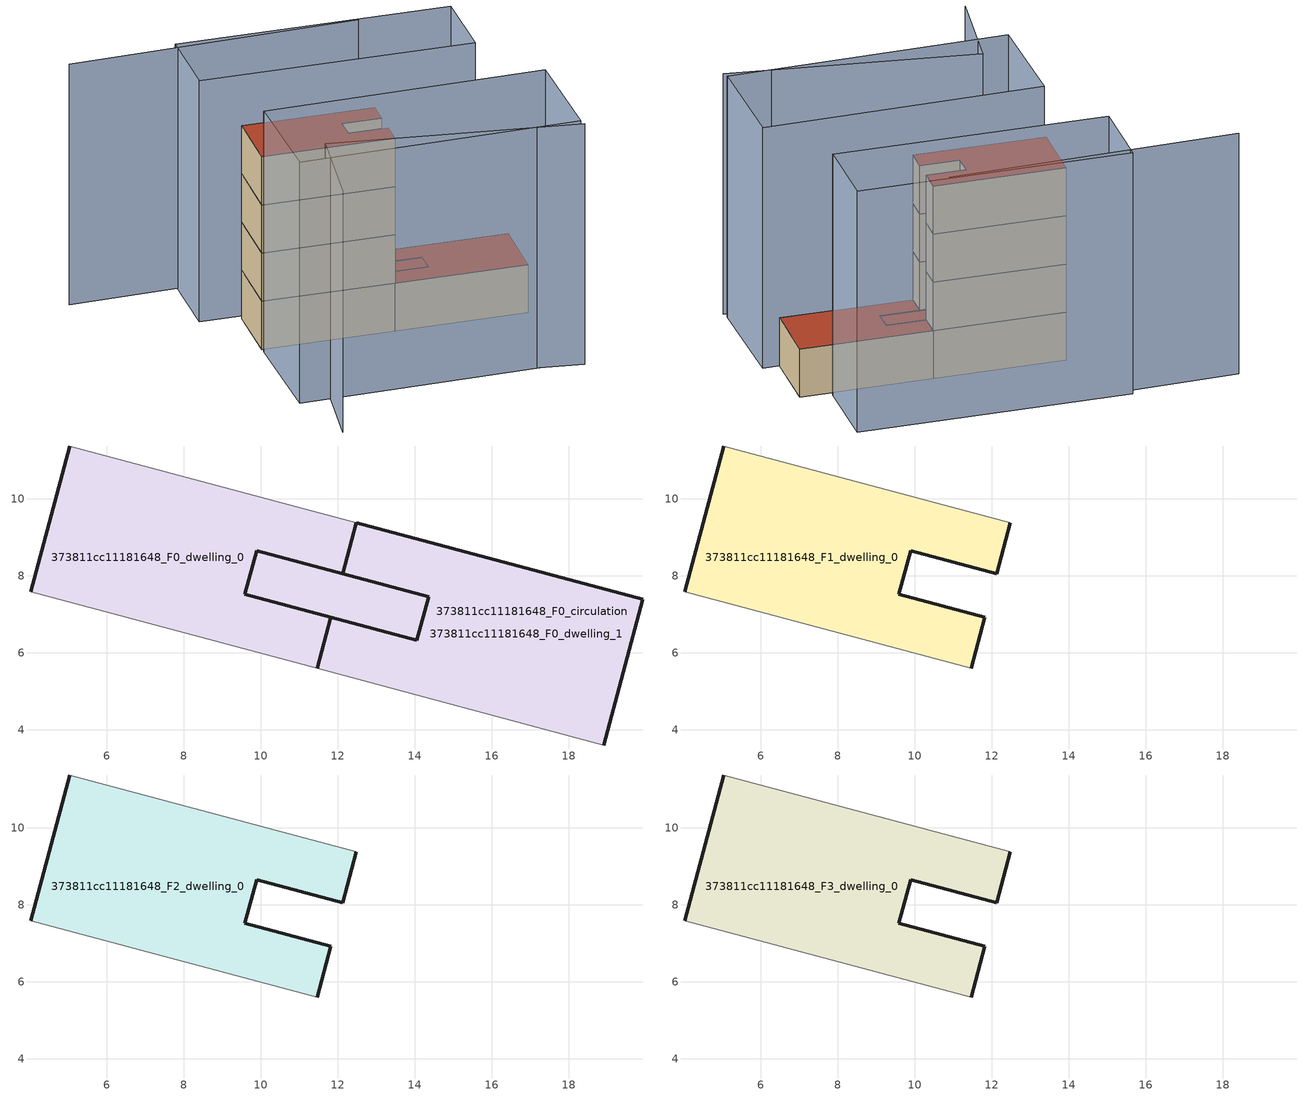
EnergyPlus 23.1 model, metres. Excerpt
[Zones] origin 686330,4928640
373811cc11181648_F0_dwelling_0
 floor ground (EU_floor_Construction): 12.48,9.38 12.12,8.06 9.89,8.65 9.59,7.52 11.82,6.92 11.46,5.59 4.03,7.58 5.04,11.37 z0; 14.35,7.46 14.05,6.33 11.82,6.92 9.59,7.52 9.89,8.65 z0
 wall outside (EU_wall_Construction): 5.04,11.37 4.03,7.58 / 11.46,5.59 11.82,6.92 9.59,7.52 9.89,8.65 12.12,8.06 12.48,9.38 z0:3
 wall adiabatic (EU_wall_Construction): 4.03,7.58 11.46,5.59 / 12.48,9.38 5.04,11.37 z0:3
 roof outside (EU_floor_Construction): 14.05,6.33 14.35,7.46 9.89,8.65 9.59,7.52 11.82,6.92 z3
373811cc11181648_F0_dwelling_1
 floor ground (EU_floor_Construction): 19.91,7.4 18.9,3.61 11.46,5.59 11.82,6.92 14.05,6.33 14.35,7.46 12.12,8.06 12.48,9.38 z0; 14.35,7.46 14.05,6.33 11.82,6.92 9.59,7.52 9.89,8.65 z0
 wall outside (EU_wall_Construction): 18.9,3.61 19.91,7.4 12.48,9.38 12.12,8.06 14.35,7.46 14.05,6.33 11.82,6.92 11.46,5.59 z0:3
 wall adiabatic (EU_wall_Construction): 11.46,5.59 18.9,3.61 z0:3
 roof outside (EU_roof_Construction): 14.05,6.33 14.35,7.46 9.89,8.65 9.59,7.52 11.82,6.92 z3; 18.9,3.61 19.91,7.4 12.48,9.38 12.12,8.06 14.35,7.46 14.05,6.33 11.82,6.92 11.46,5.59 z3
373811cc11181648_F0_circulation
 floor ground (EU_floor_Construction): 12.48,9.38 12.12,8.06 9.89,8.65 9.73,8.05 9.59,7.52 11.82,6.92 11.46,5.59 4.03,7.58 5.04,11.37 z0; 14.35,7.46 14.05,6.33 11.82,6.92 9.59,7.52 9.89,8.65 z0; 19.91,7.4 18.9,3.61 11.46,5.59 11.82,6.92 14.05,6.33 14.35,7.46 12.12,8.06 12.48,9.38 z0
 wall outside (EU_wall_Construction): 14.05,6.33 14.35,7.46 9.89,8.65 9.59,7.52 14.05,6.33 z0:3
 roof outside (EU_roof_Construction): 14.05,6.33 14.35,7.46 9.89,8.65 9.59,7.52 11.82,6.92 z3; 11.46,5.59 11.82,6.92 9.59,7.52 9.73,8.05 9.89,8.65 12.12,8.06 12.48,9.38 5.04,11.37 4.03,7.58 z3; 18.9,3.61 19.91,7.4 12.48,9.38 12.12,8.06 14.35,7.46 14.05,6.33 11.82,6.92 11.46,5.59 z3
373811cc11181648_F1_dwelling_0
 floor to 373811cc11181648_F0_dwelling_0 (EU_floor_Construction): 12.48,9.38 12.12,8.06 9.89,8.65 9.59,7.52 11.82,6.92 11.46,5.59 4.03,7.58 5.04,11.37 z3
 wall outside (EU_wall_Construction): 11.46,5.59 11.82,6.92 9.59,7.52 9.89,8.65 12.12,8.06 12.48,9.38 / 5.04,11.37 4.03,7.58 z3:6
 wall adiabatic (EU_wall_Construction): 4.03,7.58 11.46,5.59 / 12.48,9.38 5.04,11.37 z3:6
373811cc11181648_F2_dwelling_0
 floor to 373811cc11181648_F1_dwelling_0 (EU_floor_Construction): 12.48,9.38 12.12,8.06 9.89,8.65 9.59,7.52 11.82,6.92 11.46,5.59 4.03,7.58 5.04,11.37 z6
 wall outside (EU_wall_Construction): 11.46,5.59 11.82,6.92 9.59,7.52 9.89,8.65 12.12,8.06 12.48,9.38 / 5.04,11.37 4.03,7.58 z6:9
 wall adiabatic (EU_wall_Construction): 4.03,7.58 11.46,5.59 / 12.48,9.38 5.04,11.37 z6:9
373811cc11181648_F3_dwelling_0
 floor to 373811cc11181648_F2_dwelling_0 (EU_floor_Construction): 12.48,9.38 12.12,8.06 9.89,8.65 9.59,7.52 11.82,6.92 11.46,5.59 4.03,7.58 5.04,11.37 z9
 wall outside (EU_wall_Construction): 11.46,5.59 11.82,6.92 9.59,7.52 9.89,8.65 12.12,8.06 12.48,9.38 / 5.04,11.37 4.03,7.58 z9:12
 wall adiabatic (EU_wall_Construction): 4.03,7.58 11.46,5.59 / 12.48,9.38 5.04,11.37 z9:12
 roof outside (EU_roof_Construction): 11.46,5.59 11.82,6.92 9.59,7.52 9.89,8.65 12.12,8.06 12.48,9.38 5.04,11.37 4.03,7.58 z12
shading: 2.6,-3.21 4.8,2.17 / 4.8,2.17 18.28,-3.33 / 14.18,13.9 -2.22,17.77 / 3.97,7.29 19.83,3.37 / 19.83,3.37 18.27,-2.93 / 18.27,-2.93 2.41,1 / 2.41,1 3.97,7.29 / 18.23,8.15 2.85,12.26 / 2.85,12.26 4.05,16.73 / 4.05,16.73 19.43,12.62 / 19.43,12.62 18.23,8.15 z0:15
[Building]
EU S2 Campaign: North Axis=0; Terrain=City; Solar Distribution=FullExterior
[Site:Location]
Bologna: Latitude=44.5; Longitude=11.25; Time Zone=1; Elevation=37
[SizingPeriod:WeatherFileDays]
AnnualSizingPeriod: Begin Month=1; Begin Day of Month=1; End Month=12; End Day of Month=31; Day of Week for Start Day=Monday; Use Weather File Daylight Saving Period=No; Use Weather File Rain and Snow Indicators=No
[MATERIAL]
EU_InternalMass_Material: Roughness=MediumRough; Thickness=0.1; Conductivity=1; Density=1800; Specific Heat=900; Thermal Absorptance=0.9; Solar Absorptance=0.7; Visible Absorptance=0.7
[MATERIAL:NOMASS] Roughness=MediumRough; Thermal Absorptance=0.9; Solar Absorptance=0.7; Visible Absorptance=0.7
Name | Thermal Resistance
EU_wall_NoMass | 0.937881
EU_roof_NoMass | 0.548572
EU_floor_NoMass | 0.71348
[CONSTRUCTION]
EU_wall_Construction: EU_wall_NoMass
EU_roof_Construction: EU_roof_NoMass
EU_floor_Construction: EU_floor_NoMass
EU_InternalMass_Construction: EU_InternalMass_Material
[ZONE] Type=1; Multiplier=1; Ceiling Height=autocalculate; Floor Area=autocalculate; Part of Total Floor Area=Yes
Name | Volume
373811cc11181648_F0_dwelling_0 | 98.7524
373811cc11181648_F1_dwelling_0; 373811cc11181648_F2_dwelling_0; 373811cc11181648_F3_dwelling_0 | 82.4458
373811cc11181648_F0_dwelling_1 | 98.7502
373811cc11181648_F0_circulation | 181.197
[INTERNALMASS] Construction=EU_InternalMass_Construction
Name | Zone or ZoneList | Surface Area
373811cc11181648_F0_dwelling_0_EU_InternalMass | 373811cc11181648_F0_dwelling_0 | 27.4814
373811cc11181648_F0_dwelling_1_EU_InternalMass | 373811cc11181648_F0_dwelling_1 | 27.4814
373811cc11181648_F1_dwelling_0_EU_InternalMass | 373811cc11181648_F1_dwelling_0 | 60.4048
373811cc11181648_F2_dwelling_0_EU_InternalMass | 373811cc11181648_F2_dwelling_0 | 60.4048
373811cc11181648_F3_dwelling_0_EU_InternalMass | 373811cc11181648_F3_dwelling_0 | 60.4048
[OTHEREQUIPMENT] Fuel Type=Electricity; Design Level Calculation Method=Watts/Area; Power per Zone Floor Area=1; Fraction Latent=0; Fraction Radiant=0; Fraction Lost=0; Carbon Dioxide Generation Rate=0; EndUse Subcategory=EU_Step8_InternalGains
Name | Zone or ZoneList or Space or SpaceList | Schedule
EU_Step8_InternalGain_373811cc11181648_F0_dwelling_0_f000 | 373811cc11181648_F0_dwelling_0 | EU_Step8_GainSchedule_373811cc11181648_F0_dwelling_0_f000
EU_Step8_InternalGain_373811cc11181648_F0_dwelling_1_f000 | 373811cc11181648_F0_dwelling_1 | EU_Step8_GainSchedule_373811cc11181648_F0_dwelling_1_f000
EU_Step8_InternalGain_373811cc11181648_F1_dwelling_0_f000 | 373811cc11181648_F1_dwelling_0 | EU_Step8_GainSchedule_373811cc11181648_F1_dwelling_0_f000
EU_Step8_InternalGain_373811cc11181648_F2_dwelling_0_f000 | 373811cc11181648_F2_dwelling_0 | EU_Step8_GainSchedule_373811cc11181648_F2_dwelling_0_f000
EU_Step8_InternalGain_373811cc11181648_F3_dwelling_0_f000 | 373811cc11181648_F3_dwelling_0 | EU_Step8_GainSchedule_373811cc11181648_F3_dwelling_0_f000
[ZONEINFILTRATION:DESIGNFLOWRATE]
EU_Circulation_Infiltration_373811cc11181648_F0_circulation: Zone or ZoneList or Space or SpaceList=373811cc11181648_F0_circulation; Schedule=EU_AlwaysOn; Design Flow Rate Calculation Method=Flow/Area; Flow Rate per Floor Area=0.0005; Constant Term Coefficient=1; Temperature Term Coefficient=0; Velocity Term Coefficient=0; Velocity Squared Term Coefficient=0
[ZONEVENTILATION:DESIGNFLOWRATE] Schedule=EU_AlwaysOn; Design Flow Rate Calculation Method=AirChanges/Hour; Air Changes per Hour=0.687892; Ventilation Type=Natural; Fan Pressure Rise=0; Fan Total Efficiency=1; Constant Term Coefficient=1; Temperature Term Coefficient=0; Velocity Term Coefficient=0; Velocity Squared Term Coefficient=0; Minimum Indoor Temperature=-100; Maximum Indoor Temperature=100; Delta Temperature=-100; Minimum Outdoor Temperature=-100; Maximum Outdoor Temperature=100; Maximum Wind Speed=40
Name | Zone or ZoneList or Space or SpaceList
EU_ConstantAir_373811cc11181648_F0_dwelling_0 | 373811cc11181648_F0_dwelling_0
EU_ConstantAir_373811cc11181648_F0_dwelling_1 | 373811cc11181648_F0_dwelling_1
EU_ConstantAir_373811cc11181648_F1_dwelling_0 | 373811cc11181648_F1_dwelling_0
EU_ConstantAir_373811cc11181648_F2_dwelling_0 | 373811cc11181648_F2_dwelling_0
EU_ConstantAir_373811cc11181648_F3_dwelling_0 | 373811cc11181648_F3_dwelling_0
[HVACTEMPLATE:THERMOSTAT] Constant Heating Setpoint=20; Constant Cooling Setpoint=50
EU_HeatOnly_373811cc11181648_F0_dwelling_0; EU_HeatOnly_373811cc11181648_F0_dwelling_1; EU_HeatOnly_373811cc11181648_F1_dwelling_0; EU_HeatOnly_373811cc11181648_F2_dwelling_0; EU_HeatOnly_373811cc11181648_F3_dwelling_0
[HVACTEMPLATE:ZONE:IDEALLOADSAIRSYSTEM] System Availability Schedule=EU_AlwaysOn; Maximum Heating Supply Air Temperature=50; Minimum Cooling Supply Air Temperature=13; Maximum Heating Supply Air Humidity Ratio=0.0156; Minimum Cooling Supply Air Humidity Ratio=0.0077; Heating Limit=NoLimit; Cooling Limit=NoLimit; Heating Availability Schedule=EU_AlwaysOn; Cooling Availability Schedule=EU_CoolingOff; Dehumidification Control Type=ConstantSensibleHeatRatio; Cooling Sensible Heat Ratio=0.7; Dehumidification Setpoint=60; Humidification Control Type=None; Humidification Setpoint=30; Outdoor Air Method=None; Outdoor Air Flow Rate per Person=0.00944; Outdoor Air Flow Rate per Zone Floor Area=0; Outdoor Air Flow Rate per Zone=0; Demand Controlled Ventilation Type=None; Outdoor Air Economizer Type=NoEconomizer; Heat Recovery Type=None; Sensible Heat Recovery Effectiveness=0.7; Latent Heat Recovery Effectiveness=0.65
Name | Template Thermostat
373811cc11181648_F0_dwelling_0 | EU_HeatOnly_373811cc11181648_F0_dwelling_0
373811cc11181648_F0_dwelling_1 | EU_HeatOnly_373811cc11181648_F0_dwelling_1
373811cc11181648_F1_dwelling_0 | EU_HeatOnly_373811cc11181648_F1_dwelling_0
373811cc11181648_F2_dwelling_0 | EU_HeatOnly_373811cc11181648_F2_dwelling_0
373811cc11181648_F3_dwelling_0 | EU_HeatOnly_373811cc11181648_F3_dwelling_0
[SIZING:ZONE] Zone Cooling Design Supply Air Temperature Input Method=SupplyAirTemperature; Zone Cooling Design Supply Air Temperature=13; Zone Heating Design Supply Air Temperature Input Method=SupplyAirTemperature; Zone Heating Design Supply Air Temperature=50; Zone Cooling Design Supply Air Humidity Ratio=0.008; Zone Heating Design Supply Air Humidity Ratio=0.008; Cooling Design Air Flow Method=DesignDay; Cooling Design Air Flow Rate=0; Cooling Minimum Air Flow per Zone Floor Area=0.000762; Cooling Minimum Air Flow=0; Cooling Minimum Air Flow Fraction=0.2; Heating Design Air Flow Method=DesignDay; Heating Design Air Flow Rate=0; Heating Maximum Air Flow per Zone Floor Area=0.002032; Heating Maximum Air Flow=0.141576; Heating Maximum Air Flow Fraction=0.3; Account for Dedicated Outdoor Air System=No; Dedicated Outdoor Air System Control Strategy=NeutralSupplyAir; Dedicated Outdoor Air Low Setpoint Temperature for Design=autosize; Dedicated Outdoor Air High Setpoint Temperature for Design=autosize; Zone Load Sizing Method=Sensible Load Only No Latent Load; Zone Latent Cooling Design Supply Air Humidity Ratio Input Method=HumidityRatioDifference; Zone Cooling Design Supply Air Humidity Ratio Difference=0.005; Zone Latent Heating Design Supply Air Humidity Ratio Input Method=HumidityRatioDifference; Zone Humidification Design Supply Air Humidity Ratio Difference=0.005
373811cc11181648_F0_dwelling_0; 373811cc11181648_F0_dwelling_1; 373811cc11181648_F1_dwelling_0; 373811cc11181648_F2_dwelling_0; 373811cc11181648_F3_dwelling_0
[SCHEDULE:CONSTANT]
Name | Hourly Value
EU_AlwaysOn | 1
EU_CoolingOff | 0
[SCHEDULE:FILE] Column Number=1; Rows to Skip at Top=0; Number of Hours of Data=8760; Column Separator=Comma; Interpolate to Timestep=No; Minutes per Item=60; Adjust Schedule for Daylight Savings=Yes
Name | File
EU_Step8_GainSchedule_373811cc11181648_F0_dwelling_0_f000 | ../../schedules/373811cc11181648/373811cc11181648_F0_dwelling_0_f000_gain.csv
EU_Step8_GainSchedule_373811cc11181648_F0_dwelling_1_f000 | ../../schedules/373811cc11181648/373811cc11181648_F0_dwelling_1_f000_gain.csv
EU_Step8_GainSchedule_373811cc11181648_F1_dwelling_0_f000 | ../../schedules/373811cc11181648/373811cc11181648_F1_dwelling_0_f000_gain.csv
EU_Step8_GainSchedule_373811cc11181648_F2_dwelling_0_f000 | ../../schedules/373811cc11181648/373811cc11181648_F2_dwelling_0_f000_gain.csv
EU_Step8_GainSchedule_373811cc11181648_F3_dwelling_0_f000 | ../../schedules/373811cc11181648/373811cc11181648_F3_dwelling_0_f000_gain.csv
